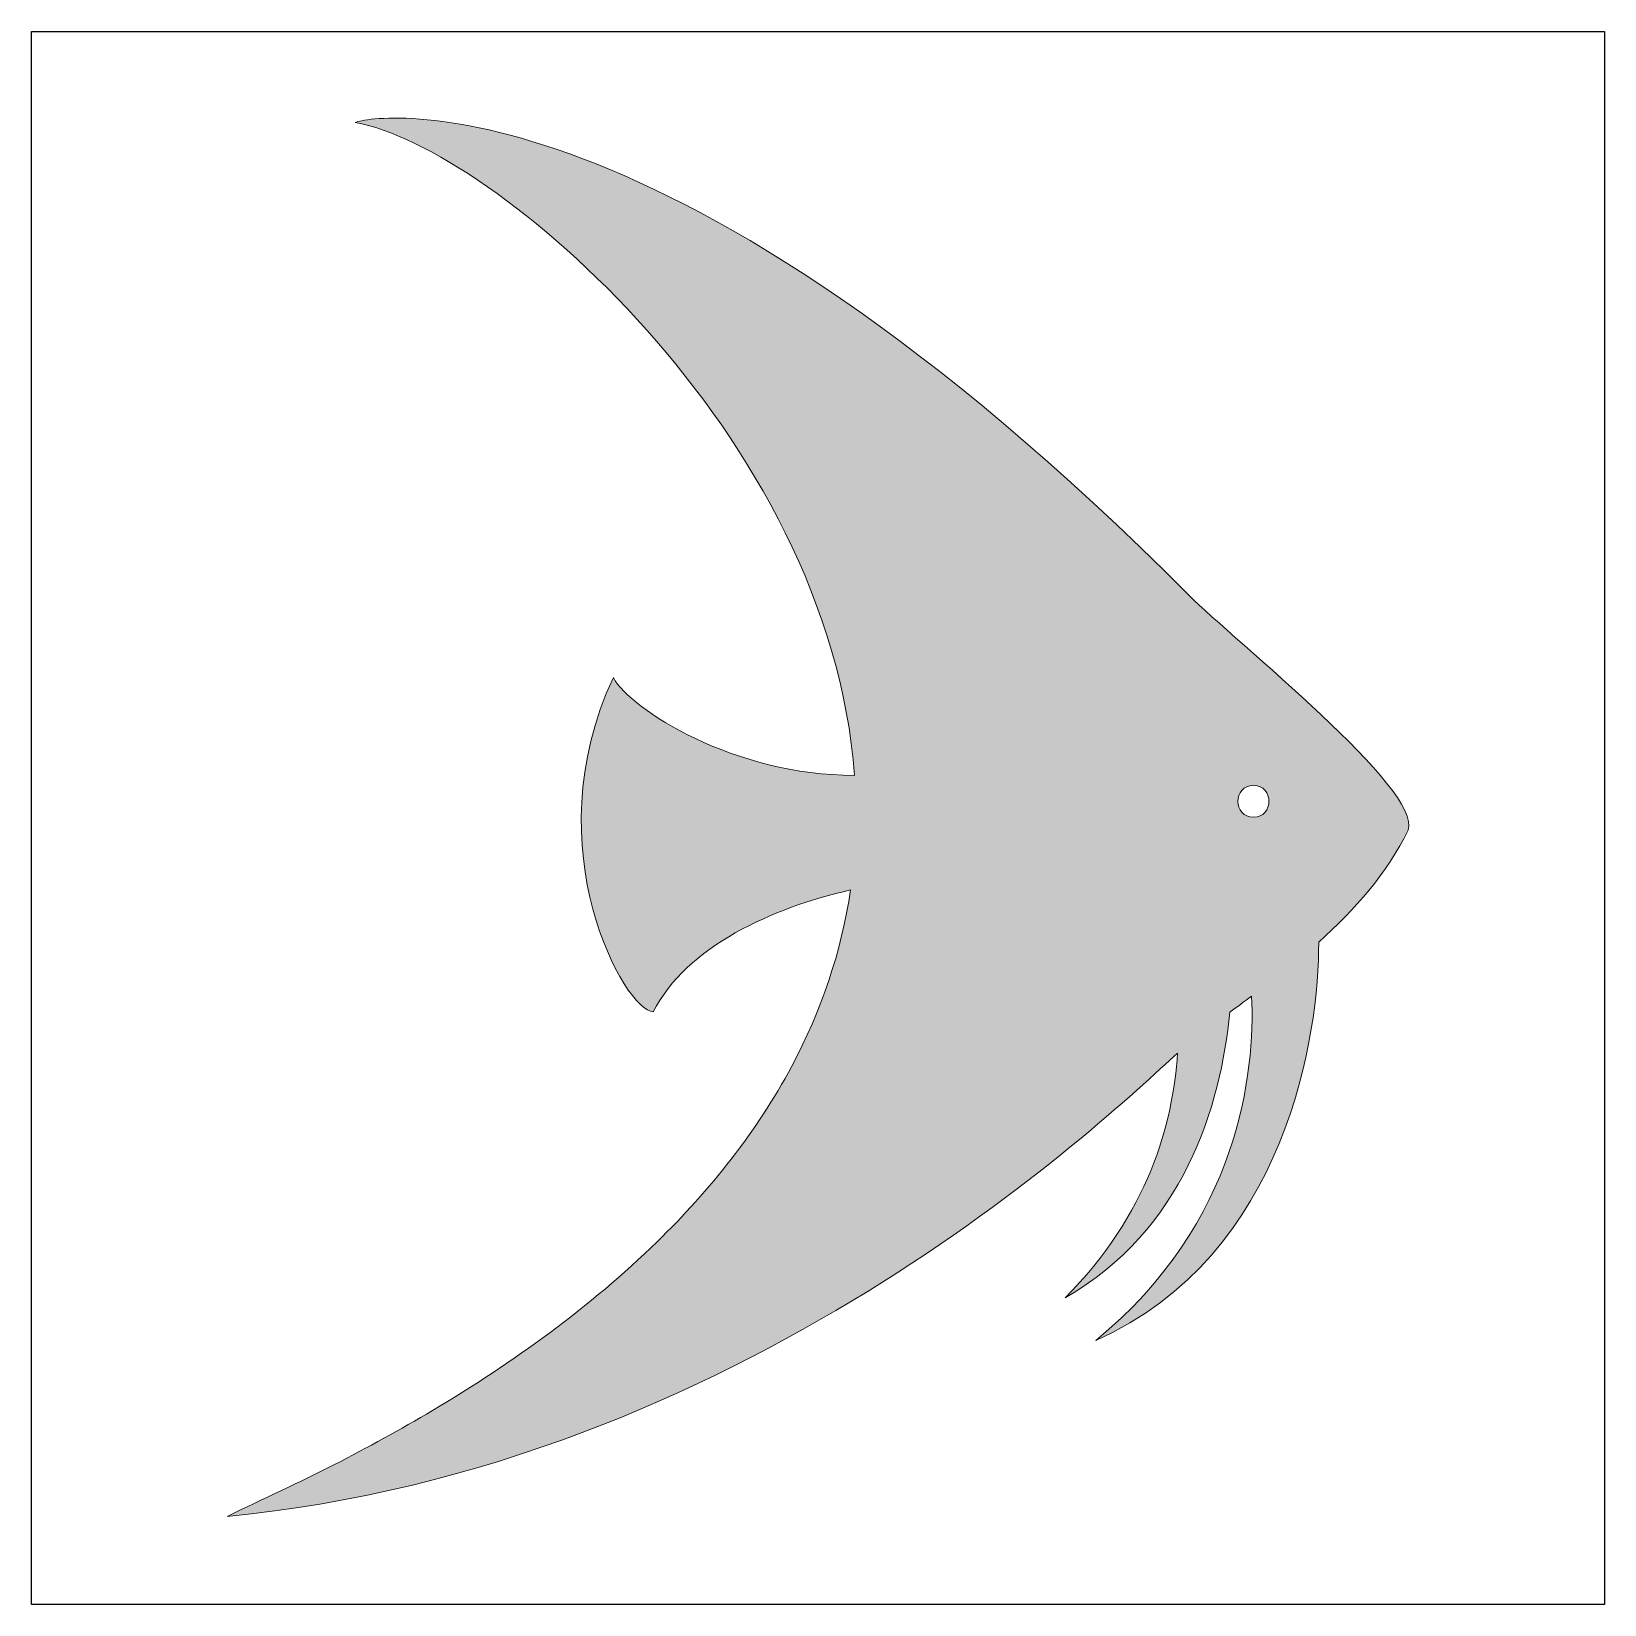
# Model space of a CAD drawing. Header units: inches. Extents: x 0 to 114, y 0 to 114.
import ezdxf

# ---------------------------------------------------------------- set-up
doc = ezdxf.new("R2010")
doc.units = ezdxf.units.IN
doc.header["$MEASUREMENT"] = 0
doc.layers.add('Image Background', color=7, linetype='Continuous')
doc.layers.add('Layer 1', color=7, linetype='Continuous')
picture_1 = doc.add_image_def('image1.png', size_in_pixel=(1350, 1350))

msp = doc.modelspace()

# ---------------------------------------------------------------- hatches: boundary and pattern name
at = {"layer": 'Layer 1', "true_color": 0xf9ec31}
h = msp.add_hatch(color=2, dxfattribs=at)
h.dxf.hatch_style = 2
edge = h.paths.add_edge_path()
edge.add_spline(control_points=[(23.53, 107.69), (33.44, 105.93), (58.02, 85.02), (59.8, 60.25), (51.1, 60.23), (43.55, 65.01), (42.28, 67.35), (36.44, 54.89), (43.18, 43.07), (45.18, 43.07), (47.62, 47.84), (53.85, 50.63), (59.51, 51.92), (58.86, 47.44), (57.37, 43.1), (55.24, 39.11), (52.71, 34.36), (49.31, 30.12), (45.46, 26.36), (40.58, 21.6), (34.99, 17.59), (29.14, 14.1), (26.81, 12.71), (24.43, 11.41), (22.02, 10.17), (19.45, 8.85), (16.81, 7.68), (14.22, 6.4), (51.58, 10.03), (77.84, 35.1), (83.28, 40.07), (82.95, 34.95), (81.12, 28.32), (75.1, 22.28), (83.67, 27.16), (86.42, 36.18), (87.07, 43.04), (87.57, 43.41), (88.11, 43.8), (88.66, 44.21), (88.9, 38.67), (87.8, 27.81), (77.34, 19.19), (91.23, 25.37), (93.57, 41.54), (93.53, 48.13), (96.11, 50.45), (98.54, 53.17), (100.02, 56.27), (101.13, 59.15), (87.39, 70.04), (84.1, 73.34), (46.09, 111.53), (24.86, 108.26), (23.53, 107.69)], knot_values=[0, 0, 0, 0, 1, 1, 1, 2, 2, 2, 3, 3, 3, 4, 4, 4, 5, 5, 5, 6, 6, 6, 7, 7, 7, 8, 8, 8, 9, 9, 9, 10, 10, 10, 11, 11, 11, 12, 12, 12, 13, 13, 13, 14, 14, 14, 15, 15, 15, 16, 16, 16, 17, 17, 17, 18, 18, 18, 18], degree=3, periodic=1)
edge = h.paths.add_edge_path()
edge.add_spline(control_points=[(88.79, 59.52), (90.29, 59.52), (90.29, 57.2), (88.79, 57.2), (87.29, 57.2), (87.29, 59.52), (88.79, 59.52)], knot_values=[0, 0, 0, 0, 1, 1, 1, 2, 2, 2, 2], degree=3, periodic=1)

# ---------------------------------------------------------------- linework, layer by layer
at = {"layer": 'Layer 1', "lineweight": 0}
for points, knots in [([(23.53, 107.69), (33.44, 105.93), (58.02, 85.02), (59.8, 60.25), (51.1, 60.23), (43.55, 65.01), (42.28, 67.35), (36.44, 54.89), (43.18, 43.07), (45.18, 43.07), (47.62, 47.84), (53.85, 50.63), (59.51, 51.92), (58.86, 47.44), (57.37, 43.1), (55.24, 39.11), (52.71, 34.36), (49.31, 30.12), (45.46, 26.36), (40.58, 21.6), (34.99, 17.59), (29.14, 14.1), (26.81, 12.71), (24.43, 11.41), (22.02, 10.17), (19.45, 8.85), (16.81, 7.68), (14.22, 6.4), (51.58, 10.03), (77.84, 35.1), (83.28, 40.07), (82.95, 34.95), (81.12, 28.32), (75.1, 22.28), (83.67, 27.16), (86.42, 36.18), (87.07, 43.04), (87.57, 43.41), (88.11, 43.8), (88.66, 44.21), (88.9, 38.67), (87.8, 27.81), (77.34, 19.19), (91.23, 25.37), (93.57, 41.54), (93.53, 48.13), (96.11, 50.45), (98.54, 53.17), (100.02, 56.27), (101.13, 59.15), (87.39, 70.04), (84.1, 73.34), (46.09, 111.53), (24.86, 108.26), (23.53, 107.69)], [0, 0, 0, 0, 1, 1, 1, 2, 2, 2, 3, 3, 3, 4, 4, 4, 5, 5, 5, 6, 6, 6, 7, 7, 7, 8, 8, 8, 9, 9, 9, 10, 10, 10, 11, 11, 11, 12, 12, 12, 13, 13, 13, 14, 14, 14, 15, 15, 15, 16, 16, 16, 17, 17, 17, 18, 18, 18, 18]), ([(88.79, 59.52), (90.29, 59.52), (90.29, 57.2), (88.79, 57.2), (87.29, 57.2), (87.29, 59.52), (88.79, 59.52)], [0, 0, 0, 0, 1, 1, 1, 2, 2, 2, 2])]:
    msp.add_open_spline(points, degree=3, knots=knots, dxfattribs=at)

# ---------------------------------------------------------------- pictures from other files: only their frames are drawn
at = {"layer": 'Image Background'}
image = msp.add_image(picture_1, insert=(0, 0), size_in_units=(114.3, 114.3), dxfattribs=at)

doc.saveas('drawing.dxf')
